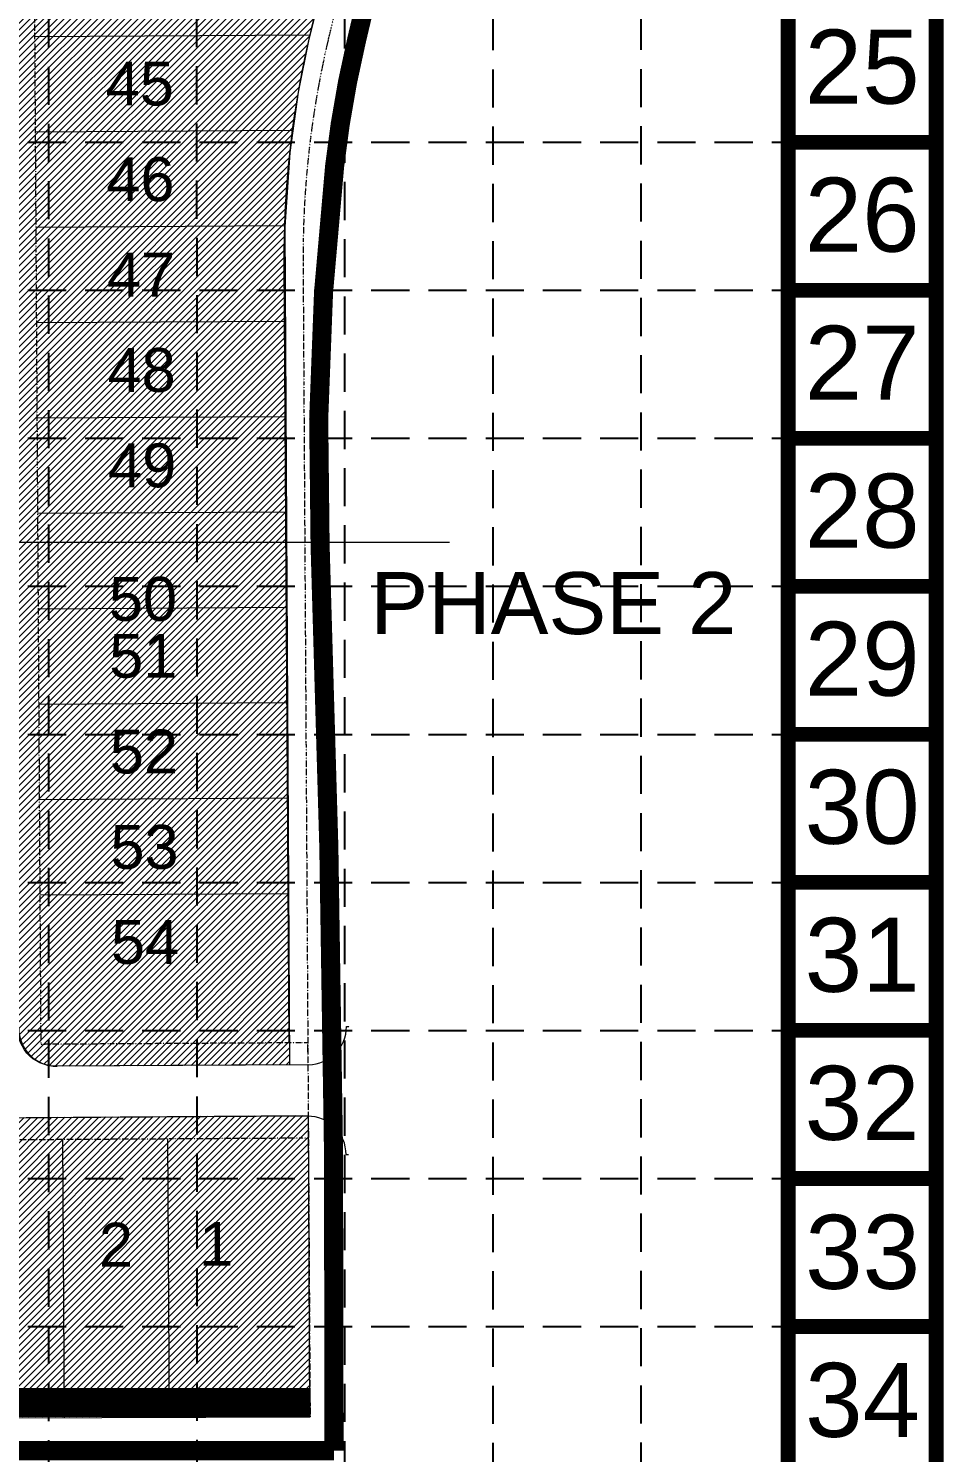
# Model space of a CAD drawing. Extents: x 218174 to 221286, y 216036 to 221010.
# Drawn here: x 220806 to 221286, y 218302 to 219048 of the extents above; entities that cross this region are included whole.
import ezdxf
from ezdxf.enums import TextEntityAlignment as Align

# ---------------------------------------------------------------- set-up
doc = ezdxf.new("R2010")
doc.units = 0
doc.header["$MEASUREMENT"] = 0
doc.linetypes.add('DASHED', pattern=[0.75, 0.5, -0.25])
doc.linetypes.add('DIVIDE', pattern=[1.25, 0.5, -0.25, 0, -0.25, 0, -0.25])
for name, color, linetype, lineweight in [('1 CURB LINE', 7, 'Continuous', 0), ('1 LOT NUMBERS', 7, 'Continuous', 0), ('1 PHASE LINES', 7, 'Continuous', 0), ('1 STORM PIPE', 5, 'Continuous', 0), ('PH.2-10', 7, 'Continuous', 0), ('PH.2-27', 7, 'Continuous', 0), ('PH.2-29', 7, 'Continuous', 0)]:
    doc.layers.add(name, color=color, linetype=linetype, lineweight=lineweight)
for name, color, linetype in [('1 LIMITS OF DISTURBANCE', 1, 'DASHED'), ('1 SODDED LOT', 2, 'Continuous'), ('BASE', 7, 'Continuous'), ('GRID', 251, 'DASHED')]:
    doc.layers.add(name, color=color, linetype=linetype)
doc.styles.get("Standard").update_dxf_attribs({"font": 'ARIAL.TTF'})

msp = doc.modelspace()

# ---------------------------------------------------------------- hatches: boundary and pattern name
at = {"layer": '1 SODDED LOT', "linetype": 'Continuous', "lineweight": 0}
h = msp.add_hatch(dxfattribs=at)
h.set_pattern_fill('ANSI31', color=256, scale=20, style=0)
edge = h.paths.add_edge_path()
edge.add_line((220942.62, 218504.92), (220820.2, 218504.14))
edge.add_arc((220820.08, 218523.87), 19.73, 170.63016, 270.36348, ccw=False)
edge.add_line((220800.61, 218527.08), (220796.12, 219314.37))
edge.add_arc((220814.94, 219314.48), 18.82, 136.78405, 180.32693, ccw=False)
edge.add_arc((220790.02, 219337.89), 15.38, 316.78405, 363.41771)
edge.add_arc((220742.33, 219335.05), 63.14, 3.41771, 42.7389)
edge.add_arc((220767.28, 219358.1), 29.17, 42.7389, 141.73165)
edge.add_arc((220736.64, 219382.27), 9.85, 239.28146, 321.73165, ccw=False)
edge.add_line((220731.61, 219373.8), (220415.75, 219371.85))
edge.add_arc((220415.59, 219396.34), 24.49, 244.77357, 270.35448, ccw=False)
edge.add_arc((220412.09, 219388.89), 16.26, 173.60046, 244.77357, ccw=False)
edge.add_line((220395.93, 219390.71), (220395.24, 219503.12))
edge.add_line((220395.24, 219503.12), (220975.43, 219506.24))
edge.add_line((220975.43, 219506.24), (220978.57, 219123.48))
edge.add_line((220978.57, 219123.48), (220958.08, 219063.85))
edge.add_line((220958.08, 219063.85), (220952.61, 219041.58))
edge.add_line((220952.61, 219041.58), (220947.21, 219014.78))
edge.add_line((220947.21, 219014.78), (220942.86, 218983.13))
edge.add_line((220942.86, 218983.13), (220940.3, 218944.2))
edge.add_line((220940.3, 218944.2), (220942.62, 218504.92))
h = msp.add_hatch(dxfattribs=at)
h.set_pattern_fill('ANSI31', color=256, scale=20, style=0)
edge = h.paths.add_edge_path()
edge.add_line((219925.15, 218322.27), (219924.57, 218453.58))
edge.add_arc((219942.68, 218453.66), 18.1, 86.40969, 180.25262, ccw=False)
edge.add_line((219943.81, 218471.73), (220336.19, 218473.9))
edge.add_line((220336.19, 218473.9), (220952.53, 218478.3))
edge.add_line((220952.53, 218478.3), (220953.23, 218320.14))
edge.add_line((220953.23, 218320.14), (219925.15, 218322.27))

# ---------------------------------------------------------------- linework, layer by layer
at = {"layer": '1 CURB LINE', "color": 7, "linetype": 'DASHED', "lineweight": 0}
for p, q in [((220972.56, 218524.9), (220974.06, 218524.89)), ((220972.34, 218457.89), (220973.84, 218457.89))]:
    msp.add_line(p, q, dxfattribs=at)
at = {"layer": '1 CURB LINE', "color": 7, "linetype": 'Continuous', "lineweight": 0}
for p, q in [((220952.68, 218504.96), (220820.87, 218504.16)), ((220952.22, 218477.96), (219941.33, 218471.82))]:
    msp.add_line(p, q, dxfattribs=at)
for centre, start, end in [((220820.75, 218524.16), 180.34779, 270.34782), ((220952.56, 218524.96), 270.34783, 359.81568), ((220952.34, 218457.96), 359.81574, 90.34779)]:
    msp.add_arc(centre, 20, start, end, dxfattribs=at)
at = {"layer": '1 LIMITS OF DISTURBANCE', "lineweight": 0, "ltscale": 50, "const_width": 10, "flags": 128}
msp.add_lwpolyline([(218444.48, 220364.21), (219055.86, 220366.68), (219055.86, 220772.77), (219285.09, 220772.77), (219285.09, 220791.73), (219318.86, 220791.73), (219318.86, 220759.52), (219391.6, 220758.44), (220987.67, 220731.11), (220986.72, 220286.81), (221023.27, 220286.81), (221023.27, 220226.92), (220988.46, 220226.92), (220988.46, 219086.78), (220977.79, 219041.68, 0.030001), (220966.36, 218975.98, 0.037041), (220958.74, 218777.01, -0.010186), (220966.04, 218302.62), (220199.58, 218302.62), (219982.39, 216800.02), (219977.59, 216762.84), (218877.47, 216761.93), (218945.29, 216986.66), (218954.77, 217018.06), (218971.37, 217065.45), (218954.8, 217122.23), (218977.98, 217150.64), (218953.28, 217263.47), (219000.17, 217274.27), (219042.08, 217384.33), (219013.34, 217433.37), (219061.23, 217463.28), (219069.38, 217505.31), (219032.49, 217553.62), (219010.69, 217581.68), (219077.04, 217902.02), (219154.34, 217909.69), (219184.19, 217879.87), (219210.36, 217907.07), (219196.66, 217984.86), (219196.27, 218037.76), (219218.31, 218088.12), (219287.6, 218144.45), (219303.46, 218163.23), (219276.22, 218217), (219308.55, 218249.65), (219362.55, 218227.74), (219407.83, 218356.01), (219624.54, 218350.18), (219618.32, 218768.33), (219580.03, 218772.49), (219581.69, 218810.76), (219618.32, 218809.92), (219616.56, 219036.75), (219553.42, 219045.16), (219530.27, 218997.84), (219491.33, 219015.72), (219509.22, 219059.88), (219452.39, 219092.48), (219322.88, 218925.19), (219168.58, 218724.48), (219101.4, 218550.2), (219137.97, 218518.16), (219105.87, 218463.43), (219082.64, 218238.56), (218854.72, 217964.36), (218635.51, 218283.53), (218444.62, 218285.59), (218423.58, 220363.65)], format="xyb", dxfattribs=at)
at = {"layer": '1 PHASE LINES', "linetype": 'Continuous', "lineweight": 0, "flags": 128}
msp.add_lwpolyline([(220692.14, 218778.92), (221026.64, 218778.92)], dxfattribs=at)
at = {"layer": '1 PHASE LINES', "linetype": 'Continuous', "lineweight": 0, "const_width": 15, "flags": 128}
msp.add_lwpolyline([(219636.23, 218328), (220953.83, 218328)], dxfattribs=at)
at = {"layer": '1 SODDED LOT', "linetype": 'Continuous', "lineweight": 0, "flags": 128}
for points in [[(220942.62, 218504.92), (220820.2, 218504.14, -0.464892), (220800.61, 218527.08), (220796.12, 219314.37, -0.192311), (220801.22, 219327.37, 0.206333), (220805.36, 219338.81, 0.173275), (220788.71, 219377.9, 0.460968), (220744.38, 219376.17, -0.376125), (220731.61, 219373.8), (220415.75, 219371.85, -0.112084), (220405.16, 219374.18, -0.320935), (220395.93, 219390.71), (220395.24, 219503.12), (220975.43, 219506.24), (220978.57, 219123.48), (220958.08, 219063.85), (220952.61, 219041.58), (220947.21, 219014.78), (220942.86, 218983.13), (220940.3, 218944.2)], [(219925.15, 218322.27), (219924.57, 218453.58, -0.433998), (219943.81, 218471.73), (220336.19, 218473.9), (220952.53, 218478.3), (220953.23, 218320.14)]]:
    msp.add_lwpolyline(points, format="xyb", close=True, dxfattribs=at)
at = {"layer": '1 STORM PIPE', "linetype": 'Continuous', "lineweight": 0}
for p, q in [((220961.57, 218512.52), (220961.83, 218470.15)), ((220961.57, 218512.52), (220963.07, 218512.52)), ((220963.07, 218512.52), (220963.33, 218470.16)), ((220961.83, 218470.15), (220963.33, 218470.16))]:
    msp.add_line(p, q, dxfattribs=at)
at = {"layer": 'BASE', "const_width": 7.76}
for points in [[(221281.66, 216039.95), (221281.66, 221005.89), (218177.95, 221005.89), (218177.95, 216039.95)], [(221204.07, 216117.54), (221204.07, 220928.3), (218255.54, 220928.3), (218255.54, 216117.54)]]:
    msp.add_lwpolyline(points, close=True, dxfattribs=at)
for points in [[(221281.66, 218988.48), (221204.07, 218988.48)], [(221281.66, 218910.88), (221204.07, 218910.88)], [(221281.66, 218833.29), (221204.07, 218833.29)], [(221281.66, 218755.7), (221204.07, 218755.7)], [(221281.66, 218678.11), (221204.07, 218678.11)], [(221281.66, 218600.51), (221204.07, 218600.51)], [(221281.66, 218522.92), (221204.07, 218522.92)], [(221281.66, 218445.33), (221204.07, 218445.33)], [(221281.66, 218367.74), (221204.07, 218367.74)]]:
    msp.add_lwpolyline(points, dxfattribs=at)
at = {"layer": 'GRID', "color": 253, "linetype": 'DASHED', "ltscale": 40}
for p, q in [((220816.69, 216428.09), (220816.45, 220930.04)), ((220894.42, 216428.35), (220894.04, 220930.04)), ((220971.86, 216427.68), (220971.63, 220930.04)), ((221049.63, 216426.66), (221049.22, 220930.04)), ((221127.27, 216426.87), (221126.82, 220930.04)), ((218255.54, 218988.48), (221204.07, 218988.48)), ((218255.54, 218910.88), (221204.07, 218910.88)), ((218255.54, 218833.29), (221204.07, 218833.29)), ((218255.54, 218755.7), (221204.07, 218755.7)), ((218255.54, 218678.11), (221204.07, 218678.11)), ((218255.54, 218600.51), (221204.07, 218600.51)), ((218255.54, 218522.92), (221204.07, 218522.92)), ((218255.54, 218445.33), (221204.07, 218445.33)), ((218255.54, 218367.74), (221204.07, 218367.74))]:
    msp.add_line(p, q, dxfattribs=at)
at = {"layer": 'PH.2-10', "color": 7, "linetype": 'Continuous', "lineweight": 0}
for p, q in [((220952.33, 218511.46), (220952.3, 218515.46)), ((220952.59, 218467.46), (220952.57, 218471.46))]:
    msp.add_line(p, q, dxfattribs=at)
at = {"layer": 'PH.2-27', "color": 7, "linetype": 'DIVIDE', "lineweight": 0}
for p, q in [((220807.44, 219315.59), (220812.3, 218515.61)), ((220949.81, 218925.43), (220953.49, 218320.23)), ((220952.3, 218516.46), (220812.3, 218515.61)), ((220952.6, 218466.46), (219926.45, 218460.23))]:
    msp.add_line(p, q, dxfattribs=at)
msp.add_arc((221447.79, 218928.45), 497.99, 160.35864, 180.34787, dxfattribs=at)
at = {"layer": 'PH.2-29', "color": 7, "linetype": 'Continuous', "lineweight": 0}
for p, q in [((220953.28, 219044.66), (220809.09, 219043.79)), ((220944.13, 218994.61), (220809.4, 218993.79)), ((220940.06, 218944.58), (220809.7, 218943.79)), ((220939.81, 218925.58), (220942.3, 218516.4)), ((220940, 218894.58), (220810, 218893.79)), ((220940.3, 218844.58), (220810.31, 218843.79)), ((220940.61, 218794.58), (220810.61, 218793.79)), ((220940.91, 218744.58), (220810.91, 218743.79)), ((220941.22, 218694.58), (220811.22, 218693.79)), ((220941.52, 218644.58), (220811.52, 218643.8)), ((220941.82, 218594.59), (220811.82, 218593.8)), ((220824.82, 218320.02), (220823.94, 218465.68)), ((220879.82, 218320.36), (220878.94, 218466.01)), ((220953.49, 218320.2), (220193.13, 218318.02))]:
    msp.add_line(p, q, dxfattribs=at)
msp.add_arc((221447.79, 218928.45), 507.99, 157.45847, 180.34779, dxfattribs=at)

# ---------------------------------------------------------------- texts
at = {"layer": '1 LOT NUMBERS', "color": 7, "linetype": 'Continuous', "lineweight": 0}
for s, p in [('45', (220864.24, 219019.12)), ('46', (220864.55, 218969.12)), ('47', (220864.85, 218919.12)), ('48', (220865.15, 218869.13)), ('49', (220865.46, 218819.13)), ('50', (220865.88, 218749.13)), ('51', (220866.06, 218719.13)), ('52', (220866.37, 218669.13)), ('53', (220866.67, 218619.13)), ('54', (220866.98, 218569.13)), ('2', (220851.77, 218410.77)), ('1', (220904.27, 218411.07))]:
    msp.add_text(s, height=23, dxfattribs=at).set_placement(p, align=Align.MIDDLE)
at = {"layer": '1 PHASE LINES', "color": 7, "linetype": 'Continuous', "lineweight": 0}
msp.add_text('PHASE 2', height=32.5, dxfattribs=at).set_placement((221080.98, 218746.92), align=Align.MIDDLE)
at = {"layer": 'BASE'}
for s, p in [('25', (221242.89, 219028.11)), ('26', (221242.89, 218950.51)), ('27', (221242.89, 218872.92)), ('28', (221242.89, 218795.33)), ('29', (221242.89, 218717.74)), ('30', (221242.89, 218640.14)), ('31', (221242.89, 218562.55)), ('32', (221242.89, 218484.96)), ('33', (221243.13, 218406.84)), ('34', (221243.13, 218329.25))]:
    msp.add_text(s, height=38.796, dxfattribs=at).set_placement(p, align=Align.MIDDLE_CENTER)

doc.saveas('drawing.dxf')
